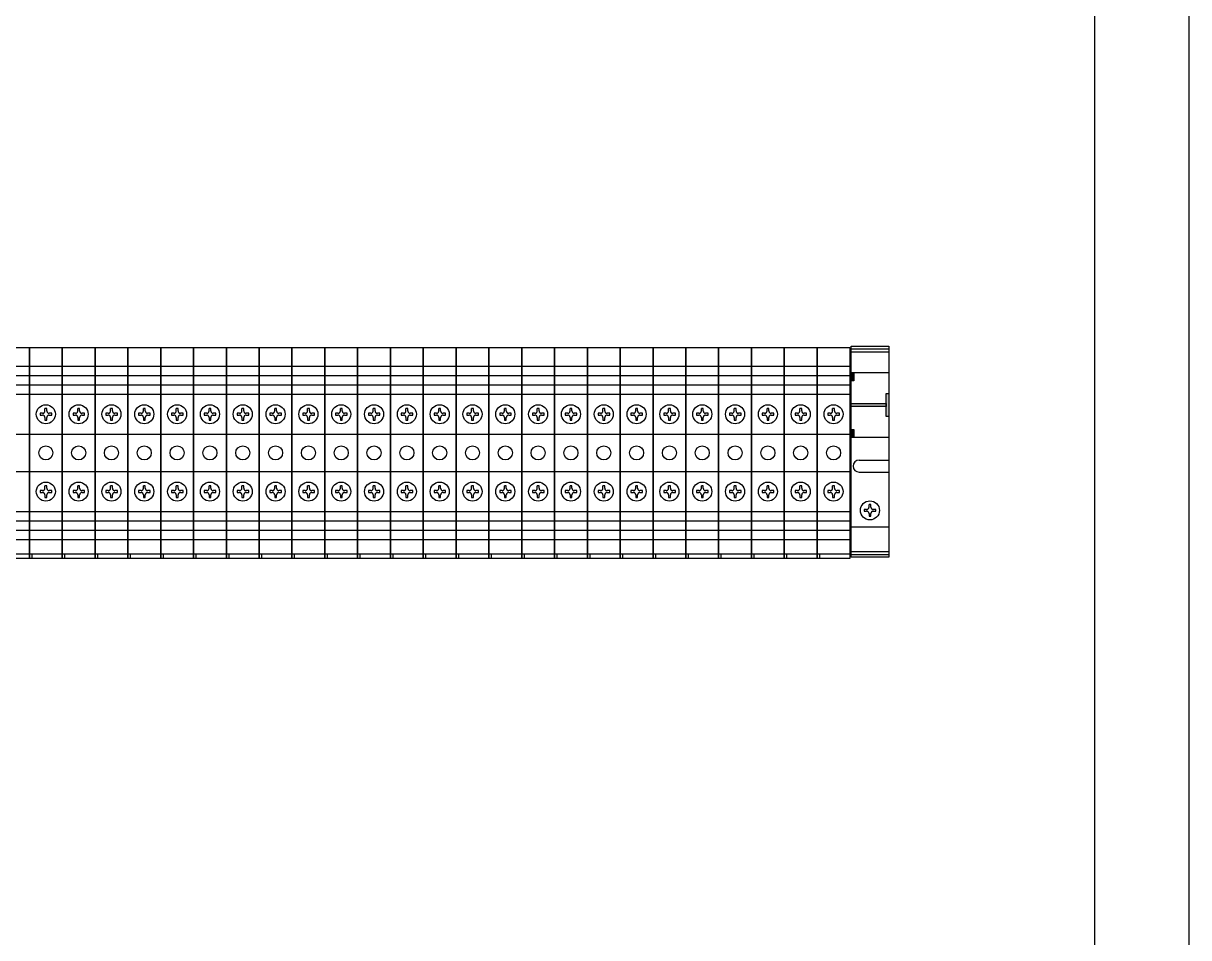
# Model space of a CAD drawing. Extents: x 325957 to 326957, y 371804 to 374004.
# Drawn here: x 326707.9 to 326956.5, y 372639.2 to 372834.3 of the extents above; entities that cross this region are included whole.
import ezdxf

# ---------------------------------------------------------------- set-up
doc = ezdxf.new("R2010")
doc.units = 0
doc.header["$MEASUREMENT"] = 0
doc.linetypes.add('ACAD_ISO02W100', pattern=[15, 12, -3])
doc.linetypes.add('DASHED', pattern=[0.75, 0.5, -0.25])
for name, color, linetype in [('Layer1', 7, 'Continuous'), ('布置图', 30, 'Continuous'), ('文字', 3, 'Continuous')]:
    doc.layers.add(name, color=color, linetype=linetype)

# ---------------------------------------------------------------- blocks, each defined once
blk = doc.blocks.new('1588033365d5d85e94-22b0-4f74-9363-02584c07a717')
for points in [[(4.76, -208.47), (4.76, -207.87), (3.01, -207.87), (3.01, -208.47)], [(9.62, -215.32), (10.28, -215.32), (10.28, -207.87), (9.62, -207.87)], [(15.15, -207.87), (15.15, -208.47), (16.9, -208.47), (16.9, -207.87)], [(7.5, -215.32), (7.5, -215.87), (12.4, -215.87), (12.4, -215.32)]]:
    blk.add_hatch(color=7).paths.add_polyline_path(points)
at = {"color": 3}
for p, q in [((-21.75, -25.57), (-21.75, -32.57)), ((-18.75, -25.57), (-18.75, -32.57)), ((-16.75, -25.57), (-16.75, -32.57)), ((-14.75, -25.57), (-14.75, -32.57)), ((-12.75, -25.57), (-12.75, -32.57)), ((-4.25, -25.57), (-4.25, -32.57)), ((3.75, -25.57), (3.75, -32.57)), ((12.25, -25.57), (12.25, -32.57)), ((14.25, -25.57), (14.25, -32.57)), ((16.25, -25.57), (16.25, -32.57)), ((18.25, -25.57), (18.25, -32.57)), ((-21.75, -61.07), (-22.75, -61.07)), ((-21.75, -60.57), (-21.75, -67.58)), ((-18.75, -60.57), (-18.75, -67.58)), ((-16.75, -60.57), (-16.75, -67.58)), ((-14.75, -60.57), (-14.75, -67.58)), ((-12.75, -60.57), (-12.75, -67.58)), ((-4.25, -60.57), (-4.25, -67.58)), ((3.75, -60.57), (3.75, -67.58)), ((12.25, -60.57), (12.25, -67.58)), ((14.25, -60.57), (14.25, -67.58)), ((16.25, -60.57), (16.25, -67.58)), ((18.25, -60.57), (18.25, -67.58)), ((-21.75, -96.08), (-22.75, -96.08)), ((-21.75, -95.58), (-21.75, -102.58)), ((-18.75, -95.58), (-18.75, -102.58)), ((-16.75, -95.58), (-16.75, -102.58)), ((-14.75, -95.58), (-14.75, -102.58)), ((-12.75, -95.58), (-12.75, -102.58)), ((-4.25, -95.58), (-4.25, -102.58)), ((3.75, -95.58), (3.75, -102.58)), ((12.25, -95.58), (12.25, -102.58)), ((14.25, -95.58), (14.25, -102.58)), ((16.25, -95.58), (16.25, -102.58)), ((18.25, -95.58), (18.25, -102.58)), ((-21.75, -131.09), (-22.75, -131.09)), ((-21.75, -130.59), (-21.75, -137.59)), ((-18.75, -130.59), (-18.75, -137.59)), ((-16.75, -130.59), (-16.75, -137.59)), ((-14.75, -130.59), (-14.75, -137.59)), ((-12.75, -130.59), (-12.75, -137.59)), ((-4.25, -130.59), (-4.25, -137.59)), ((3.75, -130.59), (3.75, -137.59)), ((12.25, -130.59), (12.25, -137.59)), ((14.25, -130.59), (14.25, -137.59)), ((16.25, -130.59), (16.25, -137.59)), ((18.25, -130.59), (18.25, -137.59)), ((-21.75, -166.1), (-22.75, -166.1)), ((-21.75, -165.6), (-21.75, -172.6)), ((-18.75, -165.6), (-18.75, -172.6)), ((-16.75, -165.6), (-16.75, -172.6)), ((-14.75, -165.6), (-14.75, -172.6)), ((-12.75, -165.6), (-12.75, -172.6)), ((-4.25, -165.6), (-4.25, -172.6)), ((3.75, -165.6), (3.75, -172.6)), ((12.25, -165.6), (12.25, -172.6)), ((14.25, -165.6), (14.25, -172.6)), ((16.25, -165.6), (16.25, -172.6)), ((18.25, -165.6), (18.25, -172.6)), ((-21.75, -201.1), (-22.75, -201.1)), ((-21.75, -200.6), (-21.75, -207.61)), ((-18.75, -200.6), (-18.75, -207.61)), ((-16.75, -200.6), (-16.75, -207.61)), ((-14.75, -200.6), (-14.75, -207.61)), ((-12.75, -200.6), (-12.75, -207.61)), ((-4.25, -200.6), (-4.25, -207.61)), ((3.75, -200.6), (3.75, -207.61)), ((12.25, -200.6), (12.25, -207.61)), ((14.25, -200.6), (14.25, -207.61)), ((16.25, -200.6), (16.25, -207.61)), ((18.25, -200.6), (18.25, -207.61))]:
    blk.add_line(p, q, dxfattribs=at)
at = {"color": 1}
for p, q in [((-21.75, -33.07), (-22.75, -33.07)), ((-21.75, -32.57), (-21.75, -39.57)), ((-18.75, -32.57), (-18.75, -39.57)), ((-16.75, -32.57), (-16.75, -39.57)), ((-14.75, -32.57), (-14.75, -39.57)), ((-12.75, -32.57), (-12.75, -39.57)), ((-4.25, -32.57), (-4.25, -39.57)), ((3.75, -32.57), (3.75, -39.57)), ((12.25, -32.57), (12.25, -39.57)), ((14.25, -32.57), (14.25, -39.57)), ((16.25, -32.57), (16.25, -39.57)), ((18.25, -32.57), (18.25, -39.57)), ((-21.75, -68.08), (-22.75, -68.08)), ((-21.75, -67.58), (-21.75, -74.58)), ((-18.75, -67.58), (-18.75, -74.58)), ((-16.75, -67.58), (-16.75, -74.58)), ((-14.75, -67.58), (-14.75, -74.58)), ((-12.75, -67.58), (-12.75, -74.58)), ((-4.25, -67.58), (-4.25, -74.58)), ((3.75, -67.58), (3.75, -74.58)), ((12.25, -67.58), (12.25, -74.58)), ((14.25, -67.58), (14.25, -74.58)), ((16.25, -67.58), (16.25, -74.58)), ((18.25, -67.58), (18.25, -74.58)), ((-21.75, -103.08), (-22.75, -103.08)), ((-21.75, -102.58), (-21.75, -109.58)), ((-18.75, -102.58), (-18.75, -109.58)), ((-16.75, -102.58), (-16.75, -109.58)), ((-14.75, -102.58), (-14.75, -109.58)), ((-12.75, -102.58), (-12.75, -109.58)), ((-4.25, -102.58), (-4.25, -109.58)), ((3.75, -102.58), (3.75, -109.58)), ((12.25, -102.58), (12.25, -109.58)), ((14.25, -102.58), (14.25, -109.58)), ((16.25, -102.58), (16.25, -109.58)), ((18.25, -102.58), (18.25, -109.58)), ((-21.75, -138.09), (-22.75, -138.09)), ((-21.75, -137.59), (-21.75, -144.59)), ((-18.75, -137.59), (-18.75, -144.59)), ((-16.75, -137.59), (-16.75, -144.59)), ((-14.75, -137.59), (-14.75, -144.59)), ((-12.75, -137.59), (-12.75, -144.59)), ((-4.25, -137.59), (-4.25, -144.59)), ((3.75, -137.59), (3.75, -144.59)), ((12.25, -137.59), (12.25, -144.59)), ((14.25, -137.59), (14.25, -144.59)), ((16.25, -137.59), (16.25, -144.59)), ((18.25, -137.59), (18.25, -144.59)), ((-21.75, -173.1), (-22.75, -173.1)), ((-21.75, -172.6), (-21.75, -179.6)), ((-18.75, -172.6), (-18.75, -179.6)), ((-16.75, -172.6), (-16.75, -179.6)), ((-14.75, -172.6), (-14.75, -179.6)), ((-12.75, -172.6), (-12.75, -179.6)), ((-4.25, -172.6), (-4.25, -179.6)), ((3.75, -172.6), (3.75, -179.6)), ((12.25, -172.6), (12.25, -179.6)), ((14.25, -172.6), (14.25, -179.6)), ((16.25, -172.6), (16.25, -179.6)), ((18.25, -172.6), (18.25, -179.6))]:
    blk.add_line(p, q, dxfattribs=at)
at = {"color": 7}
for p, q in [((-21.75, -39.57), (-21.75, -46.57)), ((-18.75, -39.57), (-18.75, -46.57)), ((-16.75, -39.57), (-16.75, -46.57)), ((-14.75, -39.57), (-14.75, -46.57)), ((-12.75, -39.57), (-12.75, -46.57)), ((-4.25, -39.57), (-4.25, -46.57)), ((3.75, -39.57), (3.75, -46.57)), ((12.25, -39.57), (12.25, -46.57)), ((14.25, -39.57), (14.25, -46.57)), ((16.25, -39.57), (16.25, -46.57)), ((18.25, -39.57), (18.25, -46.57)), ((-21.75, -40.07), (-22.75, -40.07)), ((-21.75, -54.07), (-22.75, -54.07)), ((-21.75, -53.57), (-21.75, -60.57)), ((-18.75, -53.57), (-18.75, -60.57)), ((-16.75, -53.57), (-16.75, -60.57)), ((-14.75, -53.57), (-14.75, -60.57)), ((-12.75, -53.57), (-12.75, -60.57)), ((-4.25, -53.57), (-4.25, -60.57)), ((3.75, -53.57), (3.75, -60.57)), ((12.25, -53.57), (12.25, -60.57)), ((14.25, -53.57), (14.25, -60.57)), ((16.25, -53.57), (16.25, -60.57)), ((18.25, -53.57), (18.25, -60.57)), ((-21.75, -74.58), (-21.75, -81.58)), ((-18.75, -74.58), (-18.75, -81.58)), ((-16.75, -74.58), (-16.75, -81.58)), ((-14.75, -74.58), (-14.75, -81.58)), ((-12.75, -74.58), (-12.75, -81.58)), ((-4.25, -74.58), (-4.25, -81.58)), ((3.75, -74.58), (3.75, -81.58)), ((12.25, -74.58), (12.25, -81.58)), ((14.25, -74.58), (14.25, -81.58)), ((16.25, -74.58), (16.25, -81.58)), ((18.25, -74.58), (18.25, -81.58)), ((-21.75, -75.08), (-22.75, -75.08)), ((-21.75, -89.08), (-22.75, -89.08)), ((-21.75, -88.58), (-21.75, -95.58)), ((-18.75, -88.58), (-18.75, -95.58)), ((-16.75, -88.58), (-16.75, -95.58)), ((-14.75, -88.58), (-14.75, -95.58)), ((-12.75, -88.58), (-12.75, -95.58)), ((-4.25, -88.58), (-4.25, -95.58)), ((3.75, -88.58), (3.75, -95.58)), ((12.25, -88.58), (12.25, -95.58)), ((14.25, -88.58), (14.25, -95.58)), ((16.25, -88.58), (16.25, -95.58)), ((18.25, -88.58), (18.25, -95.58)), ((-21.75, -110.08), (-22.75, -110.08)), ((-21.75, -109.58), (-21.75, -116.59)), ((-18.75, -109.58), (-18.75, -116.59)), ((-16.75, -109.58), (-16.75, -116.59)), ((-14.75, -109.58), (-14.75, -116.59)), ((-12.75, -109.58), (-12.75, -116.59)), ((-4.25, -109.58), (-4.25, -116.59)), ((3.75, -109.58), (3.75, -116.59)), ((12.25, -109.58), (12.25, -116.59)), ((14.25, -109.58), (14.25, -116.59)), ((16.25, -109.58), (16.25, -116.59)), ((18.25, -109.58), (18.25, -116.59)), ((-21.75, -124.09), (-22.75, -124.09)), ((-21.75, -123.59), (-21.75, -130.59)), ((-18.75, -123.59), (-18.75, -130.59)), ((-16.75, -123.59), (-16.75, -130.59)), ((-14.75, -123.59), (-14.75, -130.59)), ((-12.75, -123.59), (-12.75, -130.59)), ((-4.25, -123.59), (-4.25, -130.59)), ((3.75, -123.59), (3.75, -130.59)), ((12.25, -123.59), (12.25, -130.59)), ((14.25, -123.59), (14.25, -130.59)), ((16.25, -123.59), (16.25, -130.59)), ((18.25, -123.59), (18.25, -130.59)), ((-21.75, -145.09), (-22.75, -145.09)), ((-21.75, -144.59), (-21.75, -151.59)), ((-18.75, -144.59), (-18.75, -151.59)), ((-16.75, -144.59), (-16.75, -151.59)), ((-14.75, -144.59), (-14.75, -151.59)), ((-12.75, -144.59), (-12.75, -151.59)), ((-4.25, -144.59), (-4.25, -151.59)), ((3.75, -144.59), (3.75, -151.59)), ((12.25, -144.59), (12.25, -151.59)), ((14.25, -144.59), (14.25, -151.59)), ((16.25, -144.59), (16.25, -151.59)), ((18.25, -144.59), (18.25, -151.59)), ((-21.75, -159.1), (-22.75, -159.1)), ((-21.75, -158.6), (-21.75, -165.6)), ((-18.75, -158.6), (-18.75, -165.6)), ((-16.75, -158.6), (-16.75, -165.6)), ((-14.75, -158.6), (-14.75, -165.6)), ((-12.75, -158.6), (-12.75, -165.6)), ((-4.25, -158.6), (-4.25, -165.6)), ((3.75, -158.6), (3.75, -165.6)), ((12.25, -158.6), (12.25, -165.6)), ((14.25, -158.6), (14.25, -165.6)), ((16.25, -158.6), (16.25, -165.6)), ((18.25, -158.6), (18.25, -165.6)), ((-21.75, -180.1), (-22.75, -180.1)), ((-21.75, -179.6), (-21.75, -186.6)), ((-18.75, -179.6), (-18.75, -186.6)), ((-16.75, -179.6), (-16.75, -186.6)), ((-14.75, -179.6), (-14.75, -186.6)), ((-12.75, -179.6), (-12.75, -186.6)), ((-4.25, -179.6), (-4.25, -186.6)), ((3.75, -179.6), (3.75, -186.6)), ((12.25, -179.6), (12.25, -186.6)), ((14.25, -179.6), (14.25, -186.6)), ((16.25, -179.6), (16.25, -186.6)), ((18.25, -179.6), (18.25, -186.6)), ((-21.75, -193.6), (-21.75, -200.6)), ((-18.75, -193.6), (-18.75, -200.6)), ((-16.75, -193.6), (-16.75, -200.6)), ((-14.75, -193.6), (-14.75, -200.6)), ((-12.75, -193.6), (-12.75, -200.6)), ((-4.25, -193.6), (-4.25, -200.6)), ((3.75, -193.6), (3.75, -200.6)), ((12.25, -193.6), (12.25, -200.6)), ((14.25, -193.6), (14.25, -200.6)), ((16.25, -193.6), (16.25, -200.6)), ((18.25, -193.6), (18.25, -200.6)), ((-21.75, -194.1), (-22.75, -194.1))]:
    blk.add_line(p, q, dxfattribs=at)
at = {"color": 4}
for p, q in [((-21.75, -47.07), (-22.75, -47.07)), ((-21.75, -46.57), (-21.75, -53.57)), ((-18.75, -46.57), (-18.75, -53.57)), ((-16.75, -46.57), (-16.75, -53.57)), ((-14.75, -46.57), (-14.75, -53.57)), ((-12.75, -46.57), (-12.75, -53.57)), ((-4.25, -46.57), (-4.25, -53.57)), ((3.75, -46.57), (3.75, -53.57)), ((12.25, -46.57), (12.25, -53.57)), ((14.25, -46.57), (14.25, -53.57)), ((16.25, -46.57), (16.25, -53.57)), ((18.25, -46.57), (18.25, -53.57)), ((-21.75, -81.58), (-21.75, -88.58)), ((-18.75, -81.58), (-18.75, -88.58)), ((-16.75, -81.58), (-16.75, -88.58)), ((-14.75, -81.58), (-14.75, -88.58)), ((-12.75, -81.58), (-12.75, -88.58)), ((-4.25, -81.58), (-4.25, -88.58)), ((3.75, -81.58), (3.75, -88.58)), ((12.25, -81.58), (12.25, -88.58)), ((14.25, -81.58), (14.25, -88.58)), ((16.25, -81.58), (16.25, -88.58)), ((18.25, -81.58), (18.25, -88.58)), ((-21.75, -82.08), (-22.75, -82.08)), ((-21.75, -116.59), (-21.75, -123.59)), ((-18.75, -116.59), (-18.75, -123.59)), ((-16.75, -116.59), (-16.75, -123.59)), ((-14.75, -116.59), (-14.75, -123.59)), ((-12.75, -116.59), (-12.75, -123.59)), ((-4.25, -116.59), (-4.25, -123.59)), ((3.75, -116.59), (3.75, -123.59)), ((12.25, -116.59), (12.25, -123.59)), ((14.25, -116.59), (14.25, -123.59)), ((16.25, -116.59), (16.25, -123.59)), ((18.25, -116.59), (18.25, -123.59)), ((-21.75, -117.09), (-22.75, -117.09)), ((-21.75, -151.59), (-21.75, -158.6)), ((-18.75, -151.59), (-18.75, -158.6)), ((-16.75, -151.59), (-16.75, -158.6)), ((-14.75, -151.59), (-14.75, -158.6)), ((-12.75, -151.59), (-12.75, -158.6)), ((-4.25, -151.59), (-4.25, -158.6)), ((3.75, -151.59), (3.75, -158.6)), ((12.25, -151.59), (12.25, -158.6)), ((14.25, -151.59), (14.25, -158.6)), ((16.25, -151.59), (16.25, -158.6)), ((18.25, -151.59), (18.25, -158.6)), ((-21.75, -152.09), (-22.75, -152.09)), ((-21.75, -187.1), (-22.75, -187.1)), ((-21.75, -186.6), (-21.75, -193.6)), ((-18.75, -186.6), (-18.75, -193.6)), ((-16.75, -186.6), (-16.75, -193.6)), ((-14.75, -186.6), (-14.75, -193.6)), ((-12.75, -186.6), (-12.75, -193.6)), ((-4.25, -186.6), (-4.25, -193.6)), ((3.75, -186.6), (3.75, -193.6)), ((12.25, -186.6), (12.25, -193.6)), ((14.25, -186.6), (14.25, -193.6)), ((16.25, -186.6), (16.25, -193.6)), ((18.25, -186.6), (18.25, -193.6))]:
    blk.add_line(p, q, dxfattribs=at)
at = {"color": 0}
for p, q in [((-21.91, -207.87), (-21.91, -215.87)), ((-21.31, -207.87), (-21.31, -215.87)), ((-16.02, -207.87), (-16.02, -215.87)), ((21.33, -207.87), (21.33, -215.87)), ((21.92, -207.87), (21.92, -215.87)), ((-4.35, -209.57), (-4.35, -215.87)), ((-1.78, -209.57), (-1.78, -215.87))]:
    blk.add_line(p, q, dxfattribs=at)
at = {"color": 3, "elevation": 0}
for points in [[(22.25, -25.57), (22.25, -32.57), (-22.75, -32.57), (-22.75, -25.57)], [(22.25, -60.57), (22.25, -67.58), (-22.75, -67.58), (-22.75, -60.57)], [(22.25, -95.58), (22.25, -102.58), (-22.75, -102.58), (-22.75, -95.58)], [(22.25, -130.59), (22.25, -137.59), (-22.75, -137.59), (-22.75, -130.59)], [(22.25, -165.6), (22.25, -172.6), (-22.75, -172.6), (-22.75, -165.6)], [(22.25, -200.6), (22.25, -207.61), (-22.75, -207.61), (-22.75, -200.6)]]:
    blk.add_lwpolyline(points, close=True, dxfattribs=at)
at = {"color": 1, "elevation": 0}
for points in [[(22.25, -32.57), (22.25, -39.57), (-22.75, -39.57), (-22.75, -32.57)], [(22.25, -67.58), (22.25, -74.58), (-22.75, -74.58), (-22.75, -67.58)], [(22.25, -102.58), (22.25, -109.58), (-22.75, -109.58), (-22.75, -102.58)], [(22.25, -137.59), (22.25, -144.59), (-22.75, -144.59), (-22.75, -137.59)], [(22.25, -172.6), (22.25, -179.6), (-22.75, -179.6), (-22.75, -172.6)]]:
    blk.add_lwpolyline(points, close=True, dxfattribs=at)
at = {"color": 7, "elevation": 0}
for points in [[(22.25, -39.57), (22.25, -46.57), (-22.75, -46.57), (-22.75, -39.57)], [(22.25, -53.57), (22.25, -60.57), (-22.75, -60.57), (-22.75, -53.57)], [(22.25, -74.58), (22.25, -81.58), (-22.75, -81.58), (-22.75, -74.58)], [(22.25, -88.58), (22.25, -95.58), (-22.75, -95.58), (-22.75, -88.58)], [(22.25, -109.58), (22.25, -116.59), (-22.75, -116.59), (-22.75, -109.58)], [(22.25, -123.59), (22.25, -130.59), (-22.75, -130.59), (-22.75, -123.59)], [(22.25, -144.59), (22.25, -151.59), (-22.75, -151.59), (-22.75, -144.59)], [(22.25, -158.6), (22.25, -165.6), (-22.75, -165.6), (-22.75, -158.6)], [(22.25, -179.6), (22.25, -186.6), (-22.75, -186.6), (-22.75, -179.6)], [(22.25, -193.6), (22.25, -200.6), (-22.75, -200.6), (-22.75, -193.6)]]:
    blk.add_lwpolyline(points, close=True, dxfattribs=at)
at = {"color": 4, "elevation": 0}
for points in [[(22.25, -46.57), (22.25, -53.57), (-22.75, -53.57), (-22.75, -46.57)], [(22.25, -81.58), (22.25, -88.58), (-22.75, -88.58), (-22.75, -81.58)], [(22.25, -116.59), (22.25, -123.59), (-22.75, -123.59), (-22.75, -116.59)], [(22.25, -151.59), (22.25, -158.6), (-22.75, -158.6), (-22.75, -151.59)], [(22.25, -186.6), (22.25, -193.6), (-22.75, -193.6), (-22.75, -186.6)]]:
    blk.add_lwpolyline(points, close=True, dxfattribs=at)
at = {"color": 0, "elevation": 0}
for points in [[(22.5, -207.87), (22.5, -215.87), (-22.5, -215.87), (-22.5, -207.87)], [(16.9, -207.87), (16.9, -215.87), (3.01, -215.87), (3.01, -207.87)], [(4.76, -207.87), (4.76, -208.47), (3.01, -208.47), (3.01, -207.87)], [(10.28, -207.87), (10.28, -215.32), (9.62, -215.32), (9.62, -207.87)], [(16.9, -207.87), (16.9, -208.47), (15.15, -208.47), (15.15, -207.87)], [(12.4, -215.32), (12.4, -215.87), (7.5, -215.87), (7.5, -215.32)]]:
    blk.add_lwpolyline(points, close=True, dxfattribs=at)
at = {"color": 1}
for centre in [(-0.25, -36.07), (-0.25, -71.08), (-0.25, -106.08), (-0.25, -141.09), (-0.25, -176.1)]:
    blk.add_circle(centre, 1.5, dxfattribs=at)
at = {"color": 7}
for centre in [(-0.25, -43.07), (-0.25, -57.07), (-0.25, -78.08), (-0.25, -92.08), (-0.25, -113.09), (-0.25, -127.09), (-0.25, -148.09), (-0.25, -162.1), (-0.25, -183.1), (-0.25, -197.1)]:
    blk.add_circle(centre, 1.5, dxfattribs=at)
at = {"color": 4}
for centre in [(-0.25, -50.07), (-0.25, -85.08), (-0.25, -120.09), (-0.25, -155.1), (-0.25, -190.1)]:
    blk.add_circle(centre, 1.5, dxfattribs=at)
at = {"color": 3}
for centre in [(-0.25, -64.08), (-0.25, -99.08), (-0.25, -134.09), (-0.25, -169.1), (-0.25, -204.11)]:
    blk.add_circle(centre, 1.5, dxfattribs=at)
at = {"color": 0}
blk.add_arc((-3.07, -209.57), 1.28, 0, 180, dxfattribs=at)
at = {"layer": 'Layer1', "color": 1, "lineweight": -3, "ltscale": 50}
for centre in [(-8.5, -36.07), (8, -36.07), (-8.5, -71.08), (8, -71.08), (-8.5, -106.08), (8, -106.08), (-8.5, -141.09), (8, -141.09), (-8.5, -176.1), (8, -176.1)]:
    blk.add_circle(centre, 2.03, dxfattribs=at)
at = {"layer": 'Layer1', "color": 7, "lineweight": -3, "ltscale": 50}
for centre in [(-8.5, -43.07), (8, -43.07), (-8.5, -57.07), (8, -57.07), (-8.5, -78.08), (8, -78.08), (-8.5, -92.08), (8, -92.08), (-8.5, -113.09), (8, -113.09), (-8.5, -127.09), (8, -127.09), (-8.5, -148.09), (8, -148.09), (-8.5, -162.1), (8, -162.1), (-8.5, -183.1), (8, -183.1), (-8.5, -197.1), (8, -197.1), (-12.5, -211.87)]:
    blk.add_circle(centre, 2.03, dxfattribs=at)
at = {"layer": 'Layer1', "color": 4, "lineweight": -3, "ltscale": 50}
for centre in [(-8.5, -50.07), (8, -50.07), (-8.5, -85.08), (8, -85.08), (-8.5, -120.09), (8, -120.09), (-8.5, -155.1), (8, -155.1), (-8.5, -190.1), (8, -190.1)]:
    blk.add_circle(centre, 2.03, dxfattribs=at)
at = {"layer": 'Layer1', "color": 3, "lineweight": -3, "ltscale": 50}
for centre in [(-8.5, -64.08), (8, -64.08), (-8.5, -99.08), (8, -99.08), (-8.5, -134.09), (8, -134.09), (-8.5, -169.1), (8, -169.1), (-8.5, -204.11), (8, -204.11)]:
    blk.add_circle(centre, 2.03, dxfattribs=at)
at = {"layer": '文字', "color": 1, "linetype": 'ACAD_ISO02W100'}
for p, q in [((-9.2, -35.88), (-9.75, -35.88)), ((-9.75, -35.88), (-9.75, -36.28)), ((-9.75, -36.28), (-9.2, -36.28)), ((-8.69, -34.86), (-8.69, -35.37)), ((-8.3, -34.86), (-8.69, -34.86)), ((-8.69, -36.79), (-8.69, -37.34)), ((-8.3, -35.37), (-8.3, -34.86)), ((-8.3, -37.34), (-8.3, -36.79)), ((-7.79, -35.88), (-7.28, -35.88)), ((-7.79, -36.28), (-7.28, -36.28)), ((-7.28, -36.28), (-7.28, -35.88)), ((7.3, -35.88), (6.75, -35.88)), ((6.75, -35.88), (6.75, -36.28)), ((6.75, -36.28), (7.3, -36.28)), ((7.81, -34.86), (7.81, -35.37)), ((8.2, -34.86), (7.81, -34.86)), ((7.81, -36.79), (7.81, -37.34)), ((8.2, -35.37), (8.2, -34.86)), ((8.2, -37.34), (8.2, -36.79)), ((8.71, -35.88), (9.22, -35.88)), ((8.71, -36.28), (9.22, -36.28)), ((9.22, -36.28), (9.22, -35.88)), ((-8.69, -37.34), (-8.3, -37.34)), ((7.81, -37.34), (8.2, -37.34)), ((-9.2, -70.89), (-9.75, -70.89)), ((-9.75, -70.89), (-9.75, -71.28)), ((-9.75, -71.28), (-9.2, -71.28)), ((-8.69, -69.87), (-8.69, -70.38)), ((-8.3, -69.87), (-8.69, -69.87)), ((-8.69, -71.79), (-8.69, -72.34)), ((-8.3, -70.38), (-8.3, -69.87)), ((-8.3, -72.34), (-8.3, -71.79)), ((-7.79, -70.89), (-7.28, -70.89)), ((-7.79, -71.28), (-7.28, -71.28)), ((-7.28, -71.28), (-7.28, -70.89)), ((7.3, -70.89), (6.75, -70.89)), ((6.75, -70.89), (6.75, -71.28)), ((6.75, -71.28), (7.3, -71.28)), ((7.81, -69.87), (7.81, -70.38)), ((8.2, -69.87), (7.81, -69.87)), ((7.81, -71.79), (7.81, -72.34)), ((8.2, -70.38), (8.2, -69.87)), ((8.2, -72.34), (8.2, -71.79)), ((8.71, -70.89), (9.22, -70.89)), ((8.71, -71.28), (9.22, -71.28)), ((9.22, -71.28), (9.22, -70.89)), ((-8.69, -72.34), (-8.3, -72.34)), ((7.81, -72.34), (8.2, -72.34)), ((-9.2, -105.9), (-9.75, -105.9)), ((-9.75, -105.9), (-9.75, -106.29)), ((-9.75, -106.29), (-9.2, -106.29)), ((-8.69, -104.88), (-8.69, -105.39)), ((-8.3, -104.88), (-8.69, -104.88)), ((-8.69, -106.8), (-8.69, -107.35)), ((-8.3, -105.39), (-8.3, -104.88)), ((-8.3, -107.35), (-8.3, -106.8)), ((-7.79, -105.9), (-7.28, -105.9)), ((-7.79, -106.29), (-7.28, -106.29)), ((-7.28, -106.29), (-7.28, -105.9)), ((7.3, -105.9), (6.75, -105.9)), ((6.75, -105.9), (6.75, -106.29)), ((6.75, -106.29), (7.3, -106.29)), ((7.81, -104.88), (7.81, -105.39)), ((8.2, -104.88), (7.81, -104.88)), ((7.81, -106.8), (7.81, -107.35)), ((8.2, -105.39), (8.2, -104.88)), ((8.2, -107.35), (8.2, -106.8)), ((8.71, -105.9), (9.22, -105.9)), ((8.71, -106.29), (9.22, -106.29)), ((9.22, -106.29), (9.22, -105.9)), ((-8.69, -107.35), (-8.3, -107.35)), ((7.81, -107.35), (8.2, -107.35)), ((-9.2, -140.91), (-9.75, -140.91)), ((-9.75, -140.91), (-9.75, -141.3)), ((-9.75, -141.3), (-9.2, -141.3)), ((-8.69, -139.89), (-8.69, -140.4)), ((-8.3, -139.89), (-8.69, -139.89)), ((-8.3, -140.4), (-8.3, -139.89)), ((-7.79, -140.91), (-7.28, -140.91)), ((-7.79, -141.3), (-7.28, -141.3)), ((-7.28, -141.3), (-7.28, -140.91)), ((7.3, -140.91), (6.75, -140.91)), ((6.75, -140.91), (6.75, -141.3)), ((6.75, -141.3), (7.3, -141.3)), ((7.81, -139.89), (7.81, -140.4)), ((8.2, -139.89), (7.81, -139.89)), ((8.2, -140.4), (8.2, -139.89)), ((8.71, -140.91), (9.22, -140.91)), ((8.71, -141.3), (9.22, -141.3)), ((9.22, -141.3), (9.22, -140.91)), ((-8.69, -141.81), (-8.69, -142.36)), ((-8.69, -142.36), (-8.3, -142.36)), ((-8.3, -142.36), (-8.3, -141.81)), ((7.81, -141.81), (7.81, -142.36)), ((7.81, -142.36), (8.2, -142.36)), ((8.2, -142.36), (8.2, -141.81)), ((-9.2, -175.91), (-9.75, -175.91)), ((-9.75, -175.91), (-9.75, -176.31)), ((-9.75, -176.31), (-9.2, -176.31)), ((-8.69, -174.89), (-8.69, -175.4)), ((-8.3, -174.89), (-8.69, -174.89)), ((-8.3, -175.4), (-8.3, -174.89)), ((-7.79, -175.91), (-7.28, -175.91)), ((-7.79, -176.31), (-7.28, -176.31)), ((-7.28, -176.31), (-7.28, -175.91)), ((7.3, -175.91), (6.75, -175.91)), ((6.75, -175.91), (6.75, -176.31)), ((6.75, -176.31), (7.3, -176.31)), ((7.81, -174.89), (7.81, -175.4)), ((8.2, -174.89), (7.81, -174.89)), ((8.2, -175.4), (8.2, -174.89)), ((8.71, -175.91), (9.22, -175.91)), ((8.71, -176.31), (9.22, -176.31)), ((9.22, -176.31), (9.22, -175.91)), ((-8.69, -176.82), (-8.69, -177.37)), ((-8.69, -177.37), (-8.3, -177.37)), ((-8.3, -177.37), (-8.3, -176.82)), ((7.81, -176.82), (7.81, -177.37)), ((7.81, -177.37), (8.2, -177.37)), ((8.2, -177.37), (8.2, -176.82))]:
    blk.add_line(p, q, dxfattribs=at)
at = {"layer": '文字', "color": 7, "linetype": 'ACAD_ISO02W100'}
for p, q in [((-8.69, -41.87), (-8.69, -42.38)), ((-8.3, -41.87), (-8.69, -41.87)), ((-8.3, -42.38), (-8.3, -41.87)), ((7.81, -41.87), (7.81, -42.38)), ((8.2, -41.87), (7.81, -41.87)), ((8.2, -42.38), (8.2, -41.87)), ((-9.2, -42.88), (-9.75, -42.88)), ((-9.75, -42.88), (-9.75, -43.28)), ((-9.75, -43.28), (-9.2, -43.28)), ((-8.69, -43.79), (-8.69, -44.34)), ((-8.69, -44.34), (-8.3, -44.34)), ((-8.3, -44.34), (-8.3, -43.79)), ((-7.79, -42.88), (-7.28, -42.88)), ((-7.79, -43.28), (-7.28, -43.28)), ((-7.28, -43.28), (-7.28, -42.88)), ((7.3, -42.88), (6.75, -42.88)), ((6.75, -42.88), (6.75, -43.28)), ((6.75, -43.28), (7.3, -43.28)), ((7.81, -43.79), (7.81, -44.34)), ((7.81, -44.34), (8.2, -44.34)), ((8.2, -44.34), (8.2, -43.79)), ((8.71, -42.88), (9.22, -42.88)), ((8.71, -43.28), (9.22, -43.28)), ((9.22, -43.28), (9.22, -42.88)), ((-9.2, -56.89), (-9.75, -56.89)), ((-9.75, -56.89), (-9.75, -57.28)), ((-8.69, -55.87), (-8.69, -56.38)), ((-8.3, -55.87), (-8.69, -55.87)), ((-8.3, -56.38), (-8.3, -55.87)), ((-7.79, -56.89), (-7.28, -56.89)), ((-7.28, -57.28), (-7.28, -56.89)), ((7.3, -56.89), (6.75, -56.89)), ((6.75, -56.89), (6.75, -57.28)), ((7.81, -55.87), (7.81, -56.38)), ((8.2, -55.87), (7.81, -55.87)), ((8.2, -56.38), (8.2, -55.87)), ((8.71, -56.89), (9.22, -56.89)), ((9.22, -57.28), (9.22, -56.89)), ((-9.75, -57.28), (-9.2, -57.28)), ((-8.69, -57.79), (-8.69, -58.34)), ((-8.69, -58.34), (-8.3, -58.34)), ((-8.3, -58.34), (-8.3, -57.79)), ((-7.79, -57.28), (-7.28, -57.28)), ((6.75, -57.28), (7.3, -57.28)), ((7.81, -57.79), (7.81, -58.34)), ((7.81, -58.34), (8.2, -58.34)), ((8.2, -58.34), (8.2, -57.79)), ((8.71, -57.28), (9.22, -57.28)), ((-8.69, -76.87), (-8.69, -77.38)), ((-8.3, -76.87), (-8.69, -76.87)), ((-8.3, -77.38), (-8.3, -76.87)), ((7.81, -76.87), (7.81, -77.38)), ((8.2, -76.87), (7.81, -76.87)), ((8.2, -77.38), (8.2, -76.87)), ((-9.2, -77.89), (-9.75, -77.89)), ((-9.75, -77.89), (-9.75, -78.29)), ((-9.75, -78.29), (-9.2, -78.29)), ((-8.69, -78.8), (-8.69, -79.35)), ((-8.69, -79.35), (-8.3, -79.35)), ((-8.3, -79.35), (-8.3, -78.8)), ((-7.79, -77.89), (-7.28, -77.89)), ((-7.79, -78.29), (-7.28, -78.29)), ((-7.28, -78.29), (-7.28, -77.89)), ((7.3, -77.89), (6.75, -77.89)), ((6.75, -77.89), (6.75, -78.29)), ((6.75, -78.29), (7.3, -78.29)), ((7.81, -78.8), (7.81, -79.35)), ((7.81, -79.35), (8.2, -79.35)), ((8.2, -79.35), (8.2, -78.8)), ((8.71, -77.89), (9.22, -77.89)), ((8.71, -78.29), (9.22, -78.29)), ((9.22, -78.29), (9.22, -77.89)), ((-9.2, -91.89), (-9.75, -91.89)), ((-9.75, -91.89), (-9.75, -92.29)), ((-8.69, -90.88), (-8.69, -91.39)), ((-8.3, -90.88), (-8.69, -90.88)), ((-8.3, -91.39), (-8.3, -90.88)), ((-7.79, -91.89), (-7.28, -91.89)), ((-7.28, -92.29), (-7.28, -91.89)), ((7.3, -91.89), (6.75, -91.89)), ((6.75, -91.89), (6.75, -92.29)), ((7.81, -90.88), (7.81, -91.39)), ((8.2, -90.88), (7.81, -90.88)), ((8.2, -91.39), (8.2, -90.88)), ((8.71, -91.89), (9.22, -91.89)), ((9.22, -92.29), (9.22, -91.89)), ((-9.75, -92.29), (-9.2, -92.29)), ((-8.69, -92.8), (-8.69, -93.35)), ((-8.69, -93.35), (-8.3, -93.35)), ((-8.3, -93.35), (-8.3, -92.8)), ((-7.79, -92.29), (-7.28, -92.29)), ((6.75, -92.29), (7.3, -92.29)), ((7.81, -92.8), (7.81, -93.35)), ((7.81, -93.35), (8.2, -93.35)), ((8.2, -93.35), (8.2, -92.8)), ((8.71, -92.29), (9.22, -92.29)), ((-9.2, -112.9), (-9.75, -112.9)), ((-9.75, -112.9), (-9.75, -113.29)), ((-9.75, -113.29), (-9.2, -113.29)), ((-8.69, -111.88), (-8.69, -112.39)), ((-8.3, -111.88), (-8.69, -111.88)), ((-8.69, -113.8), (-8.69, -114.35)), ((-8.69, -114.35), (-8.3, -114.35)), ((-8.3, -112.39), (-8.3, -111.88)), ((-8.3, -114.35), (-8.3, -113.8)), ((-7.79, -112.9), (-7.28, -112.9)), ((-7.79, -113.29), (-7.28, -113.29)), ((-7.28, -113.29), (-7.28, -112.9)), ((7.3, -112.9), (6.75, -112.9)), ((6.75, -112.9), (6.75, -113.29)), ((6.75, -113.29), (7.3, -113.29)), ((7.81, -111.88), (7.81, -112.39)), ((8.2, -111.88), (7.81, -111.88)), ((7.81, -113.8), (7.81, -114.35)), ((7.81, -114.35), (8.2, -114.35)), ((8.2, -112.39), (8.2, -111.88)), ((8.2, -114.35), (8.2, -113.8)), ((8.71, -112.9), (9.22, -112.9)), ((8.71, -113.29), (9.22, -113.29)), ((9.22, -113.29), (9.22, -112.9)), ((-8.69, -125.88), (-8.69, -126.39)), ((-8.3, -125.88), (-8.69, -125.88)), ((-8.3, -126.39), (-8.3, -125.88)), ((7.81, -125.88), (7.81, -126.39)), ((8.2, -125.88), (7.81, -125.88)), ((8.2, -126.39), (8.2, -125.88)), ((-9.2, -126.9), (-9.75, -126.9)), ((-9.75, -126.9), (-9.75, -127.3)), ((-9.75, -127.3), (-9.2, -127.3)), ((-8.69, -127.81), (-8.69, -128.36)), ((-8.69, -128.36), (-8.3, -128.36)), ((-8.3, -128.36), (-8.3, -127.81)), ((-7.79, -126.9), (-7.28, -126.9)), ((-7.79, -127.3), (-7.28, -127.3)), ((-7.28, -127.3), (-7.28, -126.9)), ((7.3, -126.9), (6.75, -126.9)), ((6.75, -126.9), (6.75, -127.3)), ((6.75, -127.3), (7.3, -127.3)), ((7.81, -127.81), (7.81, -128.36)), ((7.81, -128.36), (8.2, -128.36)), ((8.2, -128.36), (8.2, -127.81)), ((8.71, -126.9), (9.22, -126.9)), ((8.71, -127.3), (9.22, -127.3)), ((9.22, -127.3), (9.22, -126.9)), ((-9.2, -147.91), (-9.75, -147.91)), ((-9.75, -147.91), (-9.75, -148.3)), ((-9.75, -148.3), (-9.2, -148.3)), ((-8.69, -146.89), (-8.69, -147.4)), ((-8.3, -146.89), (-8.69, -146.89)), ((-8.69, -148.81), (-8.69, -149.36)), ((-8.3, -147.4), (-8.3, -146.89)), ((-8.3, -149.36), (-8.3, -148.81)), ((-7.79, -147.91), (-7.28, -147.91)), ((-7.79, -148.3), (-7.28, -148.3)), ((-7.28, -148.3), (-7.28, -147.91)), ((7.3, -147.91), (6.75, -147.91)), ((6.75, -147.91), (6.75, -148.3)), ((6.75, -148.3), (7.3, -148.3)), ((7.81, -146.89), (7.81, -147.4)), ((8.2, -146.89), (7.81, -146.89)), ((7.81, -148.81), (7.81, -149.36)), ((8.2, -147.4), (8.2, -146.89)), ((8.2, -149.36), (8.2, -148.81)), ((8.71, -147.91), (9.22, -147.91)), ((8.71, -148.3), (9.22, -148.3)), ((9.22, -148.3), (9.22, -147.91)), ((-8.69, -149.36), (-8.3, -149.36)), ((7.81, -149.36), (8.2, -149.36)), ((-8.69, -160.89), (-8.69, -161.4)), ((-8.3, -160.89), (-8.69, -160.89)), ((-8.3, -161.4), (-8.3, -160.89)), ((7.81, -160.89), (7.81, -161.4)), ((8.2, -160.89), (7.81, -160.89)), ((8.2, -161.4), (8.2, -160.89)), ((-9.2, -161.91), (-9.75, -161.91)), ((-9.75, -161.91), (-9.75, -162.3)), ((-9.75, -162.3), (-9.2, -162.3)), ((-8.69, -162.81), (-8.69, -163.36)), ((-8.69, -163.36), (-8.3, -163.36)), ((-8.3, -163.36), (-8.3, -162.81)), ((-7.79, -161.91), (-7.28, -161.91)), ((-7.79, -162.3), (-7.28, -162.3)), ((-7.28, -162.3), (-7.28, -161.91)), ((7.3, -161.91), (6.75, -161.91)), ((6.75, -161.91), (6.75, -162.3)), ((6.75, -162.3), (7.3, -162.3)), ((7.81, -162.81), (7.81, -163.36)), ((7.81, -163.36), (8.2, -163.36)), ((8.2, -163.36), (8.2, -162.81)), ((8.71, -161.91), (9.22, -161.91)), ((8.71, -162.3), (9.22, -162.3)), ((9.22, -162.3), (9.22, -161.91)), ((-9.2, -182.91), (-9.75, -182.91)), ((-9.75, -182.91), (-9.75, -183.31)), ((-9.75, -183.31), (-9.2, -183.31)), ((-8.69, -181.9), (-8.69, -182.4)), ((-8.3, -181.9), (-8.69, -181.9)), ((-8.69, -183.82), (-8.69, -184.37)), ((-8.3, -182.4), (-8.3, -181.9)), ((-8.3, -184.37), (-8.3, -183.82)), ((-7.79, -182.91), (-7.28, -182.91)), ((-7.79, -183.31), (-7.28, -183.31)), ((-7.28, -183.31), (-7.28, -182.91)), ((7.3, -182.91), (6.75, -182.91)), ((6.75, -182.91), (6.75, -183.31)), ((6.75, -183.31), (7.3, -183.31)), ((7.81, -181.9), (7.81, -182.4)), ((8.2, -181.9), (7.81, -181.9)), ((7.81, -183.82), (7.81, -184.37)), ((8.2, -182.4), (8.2, -181.9)), ((8.2, -184.37), (8.2, -183.82)), ((8.71, -182.91), (9.22, -182.91)), ((8.71, -183.31), (9.22, -183.31)), ((9.22, -183.31), (9.22, -182.91)), ((-8.69, -184.37), (-8.3, -184.37)), ((7.81, -184.37), (8.2, -184.37)), ((-8.69, -195.9), (-8.69, -196.41)), ((-8.3, -195.9), (-8.69, -195.9)), ((-8.3, -196.41), (-8.3, -195.9)), ((7.81, -195.9), (7.81, -196.41)), ((8.2, -195.9), (7.81, -195.9)), ((8.2, -196.41), (8.2, -195.9)), ((-9.2, -196.92), (-9.75, -196.92)), ((-9.75, -196.92), (-9.75, -197.31)), ((-9.75, -197.31), (-9.2, -197.31)), ((-8.69, -197.82), (-8.69, -198.37)), ((-8.69, -198.37), (-8.3, -198.37)), ((-8.3, -198.37), (-8.3, -197.82)), ((-7.79, -196.92), (-7.28, -196.92)), ((-7.79, -197.31), (-7.28, -197.31)), ((-7.28, -197.31), (-7.28, -196.92)), ((7.3, -196.92), (6.75, -196.92)), ((6.75, -196.92), (6.75, -197.31)), ((6.75, -197.31), (7.3, -197.31)), ((7.81, -197.82), (7.81, -198.37)), ((7.81, -198.37), (8.2, -198.37)), ((8.2, -198.37), (8.2, -197.82)), ((8.71, -196.92), (9.22, -196.92)), ((8.71, -197.31), (9.22, -197.31)), ((9.22, -197.31), (9.22, -196.92)), ((-12.69, -210.66), (-12.69, -211.17)), ((-12.3, -210.66), (-12.69, -210.66)), ((-12.3, -211.17), (-12.3, -210.66)), ((-13.2, -211.68), (-13.75, -211.68)), ((-13.75, -211.68), (-13.75, -212.08)), ((-13.75, -212.08), (-13.2, -212.08)), ((-12.69, -212.58), (-12.69, -213.14)), ((-12.69, -213.14), (-12.3, -213.14)), ((-12.3, -213.14), (-12.3, -212.58)), ((-11.79, -211.68), (-11.27, -211.68)), ((-11.79, -212.08), (-11.27, -212.08)), ((-11.27, -212.08), (-11.27, -211.68))]:
    blk.add_line(p, q, dxfattribs=at)
at = {"layer": '文字', "color": 4, "linetype": 'ACAD_ISO02W100'}
for p, q in [((-8.69, -48.87), (-8.69, -49.38)), ((-8.3, -48.87), (-8.69, -48.87)), ((-8.3, -49.38), (-8.3, -48.87)), ((7.81, -48.87), (7.81, -49.38)), ((8.2, -48.87), (7.81, -48.87)), ((8.2, -49.38), (8.2, -48.87)), ((-9.2, -49.89), (-9.75, -49.89)), ((-9.75, -49.89), (-9.75, -50.28)), ((-9.75, -50.28), (-9.2, -50.28)), ((-8.69, -50.79), (-8.69, -51.34)), ((-8.69, -51.34), (-8.3, -51.34)), ((-8.3, -51.34), (-8.3, -50.79)), ((-7.79, -49.89), (-7.28, -49.89)), ((-7.79, -50.28), (-7.28, -50.28)), ((-7.28, -50.28), (-7.28, -49.89)), ((7.3, -49.89), (6.75, -49.89)), ((6.75, -49.89), (6.75, -50.28)), ((6.75, -50.28), (7.3, -50.28)), ((7.81, -50.79), (7.81, -51.34)), ((7.81, -51.34), (8.2, -51.34)), ((8.2, -51.34), (8.2, -50.79)), ((8.71, -49.89), (9.22, -49.89)), ((8.71, -50.28), (9.22, -50.28)), ((9.22, -50.28), (9.22, -49.89)), ((-8.69, -83.88), (-8.69, -84.38)), ((-8.3, -83.88), (-8.69, -83.88)), ((-8.3, -84.38), (-8.3, -83.88)), ((7.81, -83.88), (7.81, -84.38)), ((8.2, -83.88), (7.81, -83.88)), ((8.2, -84.38), (8.2, -83.88)), ((-9.2, -84.89), (-9.75, -84.89)), ((-9.75, -84.89), (-9.75, -85.29)), ((-9.75, -85.29), (-9.2, -85.29)), ((-8.69, -85.8), (-8.69, -86.35)), ((-8.69, -86.35), (-8.3, -86.35)), ((-8.3, -86.35), (-8.3, -85.8)), ((-7.79, -84.89), (-7.28, -84.89)), ((-7.79, -85.29), (-7.28, -85.29)), ((-7.28, -85.29), (-7.28, -84.89)), ((7.3, -84.89), (6.75, -84.89)), ((6.75, -84.89), (6.75, -85.29)), ((6.75, -85.29), (7.3, -85.29)), ((7.81, -85.8), (7.81, -86.35)), ((7.81, -86.35), (8.2, -86.35)), ((8.2, -86.35), (8.2, -85.8)), ((8.71, -84.89), (9.22, -84.89)), ((8.71, -85.29), (9.22, -85.29)), ((9.22, -85.29), (9.22, -84.89)), ((-8.69, -118.88), (-8.69, -119.39)), ((-8.3, -118.88), (-8.69, -118.88)), ((-8.3, -119.39), (-8.3, -118.88)), ((7.81, -118.88), (7.81, -119.39)), ((8.2, -118.88), (7.81, -118.88)), ((8.2, -119.39), (8.2, -118.88)), ((-9.2, -119.9), (-9.75, -119.9)), ((-9.75, -119.9), (-9.75, -120.29)), ((-9.75, -120.29), (-9.2, -120.29)), ((-8.69, -120.8), (-8.69, -121.36)), ((-8.69, -121.36), (-8.3, -121.36)), ((-8.3, -121.36), (-8.3, -120.8)), ((-7.79, -119.9), (-7.28, -119.9)), ((-7.79, -120.29), (-7.28, -120.29)), ((-7.28, -120.29), (-7.28, -119.9)), ((7.3, -119.9), (6.75, -119.9)), ((6.75, -119.9), (6.75, -120.29)), ((6.75, -120.29), (7.3, -120.29)), ((7.81, -120.8), (7.81, -121.36)), ((7.81, -121.36), (8.2, -121.36)), ((8.2, -121.36), (8.2, -120.8)), ((8.71, -119.9), (9.22, -119.9)), ((8.71, -120.29), (9.22, -120.29)), ((9.22, -120.29), (9.22, -119.9)), ((-8.69, -153.89), (-8.69, -154.4)), ((-8.3, -153.89), (-8.69, -153.89)), ((-8.3, -154.4), (-8.3, -153.89)), ((7.81, -153.89), (7.81, -154.4)), ((8.2, -153.89), (7.81, -153.89)), ((8.2, -154.4), (8.2, -153.89)), ((-9.2, -154.91), (-9.75, -154.91)), ((-9.75, -154.91), (-9.75, -155.3)), ((-9.75, -155.3), (-9.2, -155.3)), ((-8.69, -155.81), (-8.69, -156.36)), ((-8.69, -156.36), (-8.3, -156.36)), ((-8.3, -156.36), (-8.3, -155.81)), ((-7.79, -154.91), (-7.28, -154.91)), ((-7.79, -155.3), (-7.28, -155.3)), ((-7.28, -155.3), (-7.28, -154.91)), ((7.3, -154.91), (6.75, -154.91)), ((6.75, -154.91), (6.75, -155.3)), ((6.75, -155.3), (7.3, -155.3)), ((7.81, -155.81), (7.81, -156.36)), ((7.81, -156.36), (8.2, -156.36)), ((8.2, -156.36), (8.2, -155.81)), ((8.71, -154.91), (9.22, -154.91)), ((8.71, -155.3), (9.22, -155.3)), ((9.22, -155.3), (9.22, -154.91)), ((-8.69, -188.9), (-8.69, -189.41)), ((-8.3, -188.9), (-8.69, -188.9)), ((-8.3, -189.41), (-8.3, -188.9)), ((7.81, -188.9), (7.81, -189.41)), ((8.2, -188.9), (7.81, -188.9)), ((8.2, -189.41), (8.2, -188.9)), ((-9.2, -189.92), (-9.75, -189.92)), ((-9.75, -189.92), (-9.75, -190.31)), ((-9.75, -190.31), (-9.2, -190.31)), ((-8.69, -190.82), (-8.69, -191.37)), ((-8.69, -191.37), (-8.3, -191.37)), ((-8.3, -191.37), (-8.3, -190.82)), ((-7.79, -189.92), (-7.28, -189.92)), ((-7.79, -190.31), (-7.28, -190.31)), ((-7.28, -190.31), (-7.28, -189.92)), ((7.3, -189.92), (6.75, -189.92)), ((6.75, -189.92), (6.75, -190.31)), ((6.75, -190.31), (7.3, -190.31)), ((7.81, -190.82), (7.81, -191.37)), ((7.81, -191.37), (8.2, -191.37)), ((8.2, -191.37), (8.2, -190.82)), ((8.71, -189.92), (9.22, -189.92)), ((8.71, -190.31), (9.22, -190.31)), ((9.22, -190.31), (9.22, -189.92))]:
    blk.add_line(p, q, dxfattribs=at)
at = {"layer": '文字', "color": 3, "linetype": 'ACAD_ISO02W100'}
for p, q in [((-9.2, -63.89), (-9.75, -63.89)), ((-9.75, -63.89), (-9.75, -64.28)), ((-9.75, -64.28), (-9.2, -64.28)), ((-8.69, -62.87), (-8.69, -63.38)), ((-8.3, -62.87), (-8.69, -62.87)), ((-8.3, -63.38), (-8.3, -62.87)), ((-7.79, -63.89), (-7.28, -63.89)), ((-7.79, -64.28), (-7.28, -64.28)), ((-7.28, -64.28), (-7.28, -63.89)), ((7.3, -63.89), (6.75, -63.89)), ((6.75, -63.89), (6.75, -64.28)), ((6.75, -64.28), (7.3, -64.28)), ((7.81, -62.87), (7.81, -63.38)), ((8.2, -62.87), (7.81, -62.87)), ((8.2, -63.38), (8.2, -62.87)), ((8.71, -63.89), (9.22, -63.89)), ((8.71, -64.28), (9.22, -64.28)), ((9.22, -64.28), (9.22, -63.89)), ((-8.69, -64.79), (-8.69, -65.34)), ((-8.69, -65.34), (-8.3, -65.34)), ((-8.3, -65.34), (-8.3, -64.79)), ((7.81, -64.79), (7.81, -65.34)), ((7.81, -65.34), (8.2, -65.34)), ((8.2, -65.34), (8.2, -64.79)), ((-9.2, -98.9), (-9.75, -98.9)), ((-9.75, -98.9), (-9.75, -99.29)), ((-9.75, -99.29), (-9.2, -99.29)), ((-8.69, -97.88), (-8.69, -98.39)), ((-8.3, -97.88), (-8.69, -97.88)), ((-8.3, -98.39), (-8.3, -97.88)), ((-7.79, -98.9), (-7.28, -98.9)), ((-7.79, -99.29), (-7.28, -99.29)), ((-7.28, -99.29), (-7.28, -98.9)), ((7.3, -98.9), (6.75, -98.9)), ((6.75, -98.9), (6.75, -99.29)), ((6.75, -99.29), (7.3, -99.29)), ((7.81, -97.88), (7.81, -98.39)), ((8.2, -97.88), (7.81, -97.88)), ((8.2, -98.39), (8.2, -97.88)), ((8.71, -98.9), (9.22, -98.9)), ((8.71, -99.29), (9.22, -99.29)), ((9.22, -99.29), (9.22, -98.9)), ((-8.69, -99.8), (-8.69, -100.35)), ((-8.69, -100.35), (-8.3, -100.35)), ((-8.3, -100.35), (-8.3, -99.8)), ((7.81, -99.8), (7.81, -100.35)), ((7.81, -100.35), (8.2, -100.35)), ((8.2, -100.35), (8.2, -99.8)), ((-9.2, -133.9), (-9.75, -133.9)), ((-9.75, -133.9), (-9.75, -134.3)), ((-8.69, -132.89), (-8.69, -133.39)), ((-8.3, -132.89), (-8.69, -132.89)), ((-8.3, -133.39), (-8.3, -132.89)), ((-7.79, -133.9), (-7.28, -133.9)), ((-7.28, -134.3), (-7.28, -133.9)), ((7.3, -133.9), (6.75, -133.9)), ((6.75, -133.9), (6.75, -134.3)), ((7.81, -132.89), (7.81, -133.39)), ((8.2, -132.89), (7.81, -132.89)), ((8.2, -133.39), (8.2, -132.89)), ((8.71, -133.9), (9.22, -133.9)), ((9.22, -134.3), (9.22, -133.9)), ((-9.75, -134.3), (-9.2, -134.3)), ((-8.69, -134.81), (-8.69, -135.36)), ((-8.69, -135.36), (-8.3, -135.36)), ((-8.3, -135.36), (-8.3, -134.81)), ((-7.79, -134.3), (-7.28, -134.3)), ((6.75, -134.3), (7.3, -134.3)), ((7.81, -134.81), (7.81, -135.36)), ((7.81, -135.36), (8.2, -135.36)), ((8.2, -135.36), (8.2, -134.81)), ((8.71, -134.3), (9.22, -134.3)), ((-9.2, -168.91), (-9.75, -168.91)), ((-9.75, -168.91), (-9.75, -169.3)), ((-8.69, -167.89), (-8.69, -168.4)), ((-8.3, -167.89), (-8.69, -167.89)), ((-8.3, -168.4), (-8.3, -167.89)), ((-7.79, -168.91), (-7.28, -168.91)), ((-7.28, -169.3), (-7.28, -168.91)), ((7.3, -168.91), (6.75, -168.91)), ((6.75, -168.91), (6.75, -169.3)), ((7.81, -167.89), (7.81, -168.4)), ((8.2, -167.89), (7.81, -167.89)), ((8.2, -168.4), (8.2, -167.89)), ((8.71, -168.91), (9.22, -168.91)), ((9.22, -169.3), (9.22, -168.91)), ((-9.75, -169.3), (-9.2, -169.3)), ((-8.69, -169.81), (-8.69, -170.37)), ((-8.69, -170.37), (-8.3, -170.37)), ((-8.3, -170.37), (-8.3, -169.81)), ((-7.79, -169.3), (-7.28, -169.3)), ((6.75, -169.3), (7.3, -169.3)), ((7.81, -169.81), (7.81, -170.37)), ((7.81, -170.37), (8.2, -170.37)), ((8.2, -170.37), (8.2, -169.81)), ((8.71, -169.3), (9.22, -169.3)), ((-8.69, -202.9), (-8.69, -203.41)), ((-8.3, -202.9), (-8.69, -202.9)), ((-8.3, -203.41), (-8.3, -202.9)), ((7.81, -202.9), (7.81, -203.41)), ((8.2, -202.9), (7.81, -202.9)), ((8.2, -203.41), (8.2, -202.9)), ((-9.2, -203.92), (-9.75, -203.92)), ((-9.75, -203.92), (-9.75, -204.31)), ((-9.75, -204.31), (-9.2, -204.31)), ((-8.69, -204.82), (-8.69, -205.37)), ((-8.69, -205.37), (-8.3, -205.37)), ((-8.3, -205.37), (-8.3, -204.82)), ((-7.79, -203.92), (-7.28, -203.92)), ((-7.79, -204.31), (-7.28, -204.31)), ((-7.28, -204.31), (-7.28, -203.92)), ((7.3, -203.92), (6.75, -203.92)), ((6.75, -203.92), (6.75, -204.31)), ((6.75, -204.31), (7.3, -204.31)), ((7.81, -204.82), (7.81, -205.37)), ((7.81, -205.37), (8.2, -205.37)), ((8.2, -205.37), (8.2, -204.82)), ((8.71, -203.92), (9.22, -203.92)), ((8.71, -204.31), (9.22, -204.31)), ((9.22, -204.31), (9.22, -203.92))]:
    blk.add_line(p, q, dxfattribs=at)
at = {"layer": '文字', "color": 1, "linetype": 'ACAD_ISO02W100'}
for centre, start, end in [((-9.2, -35.37), 270, 0), ((-9.2, -36.79), 0, 90), ((-7.79, -35.37), 180, 270), ((-7.79, -36.79), 90, 180), ((7.3, -35.37), 270, 0), ((7.3, -36.79), 0, 90), ((8.71, -35.37), 180, 270), ((8.71, -36.79), 90, 180), ((-9.2, -70.38), 270, 0), ((-9.2, -71.79), 0, 90), ((-7.79, -70.38), 180, 270), ((-7.79, -71.79), 90, 180), ((7.3, -70.38), 270, 0), ((7.3, -71.79), 0, 90), ((8.71, -70.38), 180, 270), ((8.71, -71.79), 90, 180), ((-9.2, -105.39), 270, 0), ((-9.2, -106.8), 0, 90), ((-7.79, -105.39), 180, 270), ((-7.79, -106.8), 90, 180), ((7.3, -105.39), 270, 0), ((7.3, -106.8), 0, 90), ((8.71, -105.39), 180, 270), ((8.71, -106.8), 90, 180), ((-9.2, -140.4), 270, 0), ((-9.2, -141.81), 0, 90), ((-7.79, -140.4), 180, 270), ((-7.79, -141.81), 90, 180), ((7.3, -140.4), 270, 0), ((7.3, -141.81), 0, 90), ((8.71, -140.4), 180, 270), ((8.71, -141.81), 90, 180), ((-9.2, -175.4), 270, 0), ((-9.2, -176.82), 0, 90), ((-7.79, -175.4), 180, 270), ((-7.79, -176.82), 90, 180), ((7.3, -175.4), 270, 0), ((7.3, -176.82), 0, 90), ((8.71, -175.4), 180, 270), ((8.71, -176.82), 90, 180)]:
    blk.add_arc(centre, 0.509, start, end, dxfattribs=at)
at = {"layer": '文字', "color": 7, "linetype": 'ACAD_ISO02W100'}
for centre, start, end in [((-9.2, -42.38), 270, 0), ((-9.2, -43.79), 0, 90), ((-7.79, -42.38), 180, 270), ((-7.79, -43.79), 90, 180), ((7.3, -42.38), 270, 0), ((7.3, -43.79), 0, 90), ((8.71, -42.38), 180, 270), ((8.71, -43.79), 90, 180), ((-9.2, -56.38), 270, 0), ((-7.79, -56.38), 180, 270), ((7.3, -56.38), 270, 0), ((8.71, -56.38), 180, 270), ((-9.2, -57.79), 0, 90), ((-7.79, -57.79), 90, 180), ((7.3, -57.79), 0, 90), ((8.71, -57.79), 90, 180), ((-9.2, -77.38), 270, 0), ((-9.2, -78.8), 0, 90), ((-7.79, -77.38), 180, 270), ((-7.79, -78.8), 90, 180), ((7.3, -77.38), 270, 0), ((7.3, -78.8), 0, 90), ((8.71, -77.38), 180, 270), ((8.71, -78.8), 90, 180), ((-9.2, -91.39), 270, 0), ((-7.79, -91.39), 180, 270), ((7.3, -91.39), 270, 0), ((8.71, -91.39), 180, 270), ((-9.2, -92.8), 0, 90), ((-7.79, -92.8), 90, 180), ((7.3, -92.8), 0, 90), ((8.71, -92.8), 90, 180), ((-9.2, -112.39), 270, 0), ((-9.2, -113.8), 0, 90), ((-7.79, -112.39), 180, 270), ((-7.79, -113.8), 90, 180), ((7.3, -112.39), 270, 0), ((7.3, -113.8), 0, 90), ((8.71, -112.39), 180, 270), ((8.71, -113.8), 90, 180), ((-9.2, -126.39), 270, 0), ((-7.79, -126.39), 180, 270), ((7.3, -126.39), 270, 0), ((8.71, -126.39), 180, 270), ((-9.2, -127.81), 0, 90), ((-7.79, -127.81), 90, 180), ((7.3, -127.81), 0, 90), ((8.71, -127.81), 90, 180), ((-9.2, -147.4), 270, 0), ((-9.2, -148.81), 0, 90), ((-7.79, -147.4), 180, 270), ((-7.79, -148.81), 90, 180), ((7.3, -147.4), 270, 0), ((7.3, -148.81), 0, 90), ((8.71, -147.4), 180, 270), ((8.71, -148.81), 90, 180), ((-9.2, -161.4), 270, 0), ((-7.79, -161.4), 180, 270), ((7.3, -161.4), 270, 0), ((8.71, -161.4), 180, 270), ((-9.2, -162.81), 0, 90), ((-7.79, -162.81), 90, 180), ((7.3, -162.81), 0, 90), ((8.71, -162.81), 90, 180), ((-9.2, -182.4), 270, 0), ((-9.2, -183.82), 0, 90), ((-7.79, -182.4), 180, 270), ((-7.79, -183.82), 90, 180), ((7.3, -182.4), 270, 0), ((7.3, -183.82), 0, 90), ((8.71, -182.4), 180, 270), ((8.71, -183.82), 90, 180), ((-9.2, -196.41), 270, 0), ((-9.2, -197.82), 0, 90), ((-7.79, -196.41), 180, 270), ((-7.79, -197.82), 90, 180), ((7.3, -196.41), 270, 0), ((7.3, -197.82), 0, 90), ((8.71, -196.41), 180, 270), ((8.71, -197.82), 90, 180), ((-13.2, -211.17), 270, 0), ((-11.79, -211.17), 180, 270), ((-13.2, -212.58), 0, 90), ((-11.79, -212.58), 90, 180)]:
    blk.add_arc(centre, 0.509, start, end, dxfattribs=at)
at = {"layer": '文字', "color": 4, "linetype": 'ACAD_ISO02W100'}
for centre, start, end in [((-9.2, -49.38), 270, 0), ((-7.79, -49.38), 180, 270), ((7.3, -49.38), 270, 0), ((8.71, -49.38), 180, 270), ((-9.2, -50.79), 0, 90), ((-7.79, -50.79), 90, 180), ((7.3, -50.79), 0, 90), ((8.71, -50.79), 90, 180), ((-9.2, -84.38), 270, 0), ((-7.79, -84.38), 180, 270), ((7.3, -84.38), 270, 0), ((8.71, -84.38), 180, 270), ((-9.2, -85.8), 0, 90), ((-7.79, -85.8), 90, 180), ((7.3, -85.8), 0, 90), ((8.71, -85.8), 90, 180), ((-9.2, -119.39), 270, 0), ((-9.2, -120.8), 0, 90), ((-7.79, -119.39), 180, 270), ((-7.79, -120.8), 90, 180), ((7.3, -119.39), 270, 0), ((7.3, -120.8), 0, 90), ((8.71, -119.39), 180, 270), ((8.71, -120.8), 90, 180), ((-9.2, -154.4), 270, 0), ((-9.2, -155.81), 0, 90), ((-7.79, -154.4), 180, 270), ((-7.79, -155.81), 90, 180), ((7.3, -154.4), 270, 0), ((7.3, -155.81), 0, 90), ((8.71, -154.4), 180, 270), ((8.71, -155.81), 90, 180), ((-9.2, -189.41), 270, 0), ((-9.2, -190.82), 0, 90), ((-7.79, -189.41), 180, 270), ((-7.79, -190.82), 90, 180), ((7.3, -189.41), 270, 0), ((7.3, -190.82), 0, 90), ((8.71, -189.41), 180, 270), ((8.71, -190.82), 90, 180)]:
    blk.add_arc(centre, 0.509, start, end, dxfattribs=at)
at = {"layer": '文字', "color": 3, "linetype": 'ACAD_ISO02W100'}
for centre, start, end in [((-9.2, -63.38), 270, 0), ((-9.2, -64.79), 0, 90), ((-7.79, -63.38), 180, 270), ((-7.79, -64.79), 90, 180), ((7.3, -63.38), 270, 0), ((7.3, -64.79), 0, 90), ((8.71, -63.38), 180, 270), ((8.71, -64.79), 90, 180), ((-9.2, -98.39), 270, 0), ((-9.2, -99.8), 0, 90), ((-7.79, -98.39), 180, 270), ((-7.79, -99.8), 90, 180), ((7.3, -98.39), 270, 0), ((7.3, -99.8), 0, 90), ((8.71, -98.39), 180, 270), ((8.71, -99.8), 90, 180), ((-9.2, -133.39), 270, 0), ((-7.79, -133.39), 180, 270), ((7.3, -133.39), 270, 0), ((8.71, -133.39), 180, 270), ((-9.2, -134.81), 0, 90), ((-7.79, -134.81), 90, 180), ((7.3, -134.81), 0, 90), ((8.71, -134.81), 90, 180), ((-9.2, -168.4), 270, 0), ((-7.79, -168.4), 180, 270), ((7.3, -168.4), 270, 0), ((8.71, -168.4), 180, 270), ((-9.2, -169.81), 0, 90), ((-7.79, -169.81), 90, 180), ((7.3, -169.81), 0, 90), ((8.71, -169.81), 90, 180), ((-9.2, -203.41), 270, 0), ((-7.79, -203.41), 180, 270), ((7.3, -203.41), 270, 0), ((8.71, -203.41), 180, 270), ((-9.2, -204.82), 0, 90), ((-7.79, -204.82), 90, 180), ((7.3, -204.82), 0, 90), ((8.71, -204.82), 90, 180)]:
    blk.add_arc(centre, 0.509, start, end, dxfattribs=at)

msp = doc.modelspace()

# ---------------------------------------------------------------- linework, layer by layer
at = {"color": 2}
msp.add_lwpolyline([(326936.52, 374004.38), (326956.52, 374004.38), (326956.52, 371804.38), (326936.52, 371804.38)], close=True, dxfattribs=at)
at = {"layer": '布置图', "linetype": 'DASHED'}
msp.add_lwpolyline([(325956.52, 374004.38), (326956.52, 374004.38), (326956.52, 371804.38), (325956.52, 371804.38)], close=True, dxfattribs=at)

# ---------------------------------------------------------------- block references
at = {"rotation": 90}
msp.add_blockref('1588033365d5d85e94-22b0-4f74-9363-02584c07a717', (326676.65, 372742.88), dxfattribs=at)

doc.saveas('drawing.dxf')
